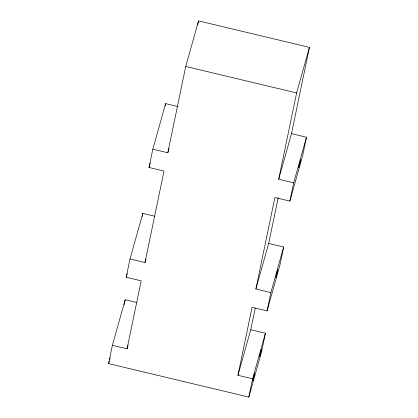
<?xml version="1.0" encoding="UTF-8"?>
<svg xmlns="http://www.w3.org/2000/svg" width="418" height="418" viewBox="0 0 418 418"><rect width="100%" height="100%" fill="white"/><g stroke="black" fill="none" stroke-linecap="round" stroke-linejoin="round"><path stroke-width="0.63" d="M265.435 333.23L252.624 378.802L237.941 375.296L250.748 329.724L265.435 333.23L261.631 351.528L248.825 397.1L108.576 363.613L112.374 345.32L127.062 348.826L141.19 280.839L126.205 277.259L130.008 258.961L142.815 213.389L154.681 216.221M130.008 258.961L144.989 262.541L164.002 171.051L149.017 167.477L152.821 149.179L165.632 103.607L178.12 106.59M142.162 216.545L142.815 213.389M165.105 106.13L165.632 103.607M124.136 304.795L125.186 299.748L136.811 302.522M152.821 149.179L167.806 152.753L185.738 66.472L198.545 20.9L309.425 47.375L291.498 133.655L278.686 179.228L293.671 182.807L306.478 137.235L291.498 133.655M197.751 24.735L198.545 20.9M237.941 375.296L252.07 307.308L267.055 310.887L279.861 265.315L283.665 247.017L268.68 243.443L255.873 289.01L270.854 292.59L283.665 247.017M255.873 289.01L274.882 197.526L289.867 201.105L302.679 155.533L306.478 137.235M278.686 179.228L296.618 92.942L309.425 47.375M250.748 329.724L255.241 308.123M268.68 243.443L278.189 197.698M248.825 397.1L252.624 378.802M267.055 310.887L270.854 292.59M289.867 201.105L293.671 182.807M149.017 167.477L150.25 163.104M126.205 277.259L127.26 273.513M112.374 345.32L125.186 299.748M108.576 363.613L109.276 361.121M109.626 359.872L110.153 357.996M167.806 152.753L169.034 148.385M144.989 262.541L146.044 258.794M127.062 348.826L128.112 345.08M185.738 66.472L296.618 92.942M252.801 380.955L254.661 373.399L252.801 380.955M259.615 356.716L261.475 349.161L259.615 356.716M275.937 277.291L277.798 269.735L275.937 277.291M298.75 167.508L300.61 159.953L298.75 167.508"/></g></svg>
